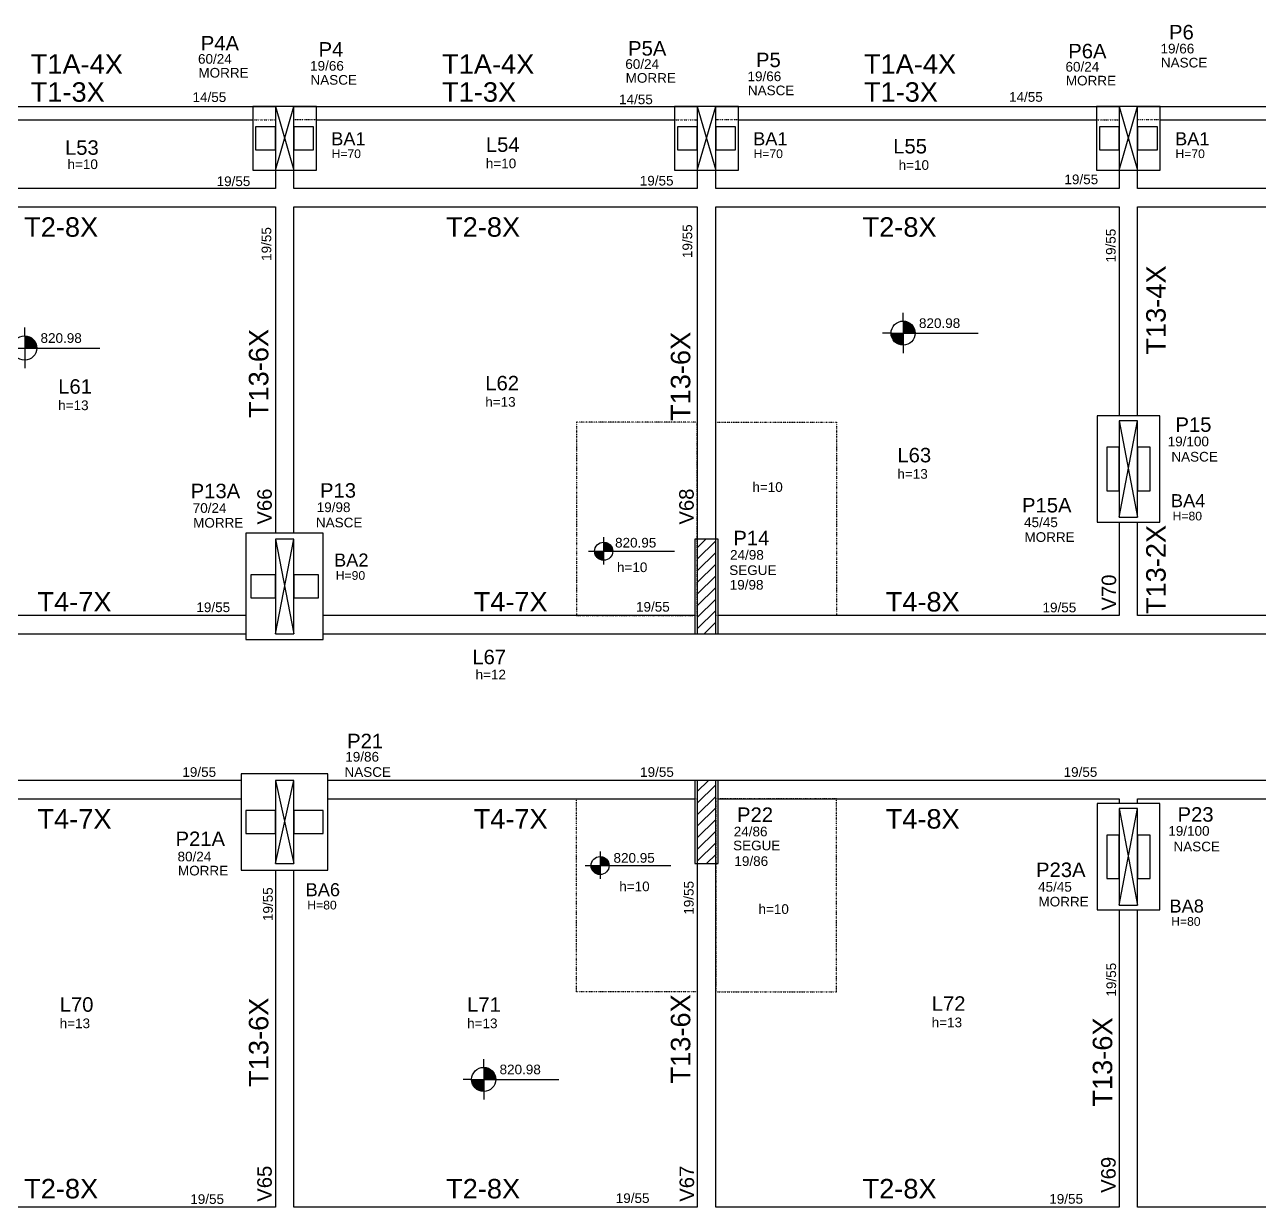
# Model space of a CAD drawing. Header units: millimetres. Extents: x 4248 to 7961, y 1155 to 5765.
# Drawn here: x 5420 to 6698, y 4540 to 5765 of the extents above; entities that cross this region are included whole.
import ezdxf

# ---------------------------------------------------------------- set-up
doc = ezdxf.new("R2010")
doc.units = ezdxf.units.MM
doc.linetypes.add('ESTILO_TQS_0004', pattern=[2, 0.5, -0.4, 0.1, -0.4, 0.1, -0.5])
for name, color, linetype in [('1', 1, 'Continuous'), ('3', 3, 'Continuous'), ('4', 4, 'Continuous'), ('7', 7, 'Continuous')]:
    doc.layers.add(name, color=color, linetype=linetype)
doc.layers.add('NOME DA VIGA', color=6, linetype='Continuous', lineweight=25)
doc.styles.get("Standard").update_dxf_attribs({"font": 'arial.ttf'})

msp = doc.modelspace()

# ---------------------------------------------------------------- linework, layer by layer
at = {"layer": '1', "linetype": 'Continuous'}
for p, q in [((5679.22, 5613.87), (5698.22, 5679.87)), ((5679.22, 5679.87), (5698.22, 5613.87)), ((6116.22, 5613.87), (6135.22, 5679.87)), ((6116.22, 5679.87), (6135.22, 5613.87)), ((6553.22, 5613.87), (6572.22, 5679.87)), ((6553.22, 5679.87), (6572.22, 5613.87)), ((6553.22, 5254.37), (6572.22, 5354.37)), ((6553.22, 5354.37), (6572.22, 5254.37)), ((5679.22, 5133.87), (5698.22, 5231.87)), ((5679.22, 5231.87), (5698.22, 5133.87)), ((5679.22, 4895.87), (5698.22, 4981.87)), ((5679.22, 4981.87), (5698.22, 4895.87)), ((6553.22, 4852.87), (6572.22, 4952.87)), ((6553.22, 4952.87), (6572.22, 4852.87))]:
    msp.add_line(p, q, dxfattribs=at)
at = {"layer": '3', "color": 1, "linetype": 'Continuous'}
for p, q in [((5261.22, 5679.87), (5679.22, 5679.87)), ((5698.22, 5679.87), (6116.22, 5679.87)), ((6135.22, 5679.87), (6553.22, 5679.87)), ((6572.22, 5679.87), (6990.22, 5679.87)), ((5284.72, 5665.87), (5655.72, 5665.87)), ((5721.72, 5665.87), (6092.72, 5665.87)), ((6158.72, 5665.87), (6529.72, 5665.87)), ((6595.72, 5665.87), (6966.72, 5665.87))]:
    msp.add_line(p, q, dxfattribs=at)
at = {"layer": '3', "linetype": 'ESTILO_TQS_0004'}
for p, q in [((5655.72, 5665.87), (5679.22, 5665.87)), ((5721.72, 5665.87), (5698.22, 5665.87)), ((6092.72, 5665.87), (6116.22, 5665.87)), ((6158.72, 5665.87), (6135.22, 5665.87)), ((6529.72, 5665.87), (6553.22, 5665.87)), ((6595.72, 5665.87), (6572.22, 5665.87))]:
    msp.add_line(p, q, dxfattribs=at)
at = {"layer": '3', "linetype": 'Continuous'}
for p, q in [((6329.37, 5457.6), (6329.37, 5466.19)), ((5419.6, 5442.21), (5419.6, 5450.79)), ((6329.37, 5457.6), (6329.37, 5432.6)), ((6329.37, 5457), (6333.22, 5457)), ((6329.37, 5456.2), (6335.12, 5456.2)), ((6329.37, 5455.41), (6336.44, 5455.41)), ((6329.37, 5454.62), (6337.48, 5454.62)), ((6329.37, 5453.83), (6338.32, 5453.83)), ((6329.37, 5453.03), (6339.03, 5453.03)), ((6329.37, 5452.24), (6339.63, 5452.24)), ((6329.37, 5451.45), (6340.14, 5451.45)), ((6329.37, 5450.65), (6340.57, 5450.65)), ((6329.37, 5449.86), (6340.93, 5449.86)), ((6329.37, 5449.07), (6341.22, 5449.07)), ((6329.37, 5448.28), (6341.46, 5448.28)), ((6329.37, 5447.48), (6341.64, 5447.48)), ((5419.6, 5442.21), (5419.6, 5417.21)), ((5419.6, 5441.6), (5423.45, 5441.6)), ((5419.6, 5440.81), (5425.35, 5440.81)), ((5419.6, 5440.01), (5426.67, 5440.01)), ((5419.6, 5439.22), (5427.7, 5439.22)), ((5419.6, 5438.43), (5428.55, 5438.43)), ((5419.6, 5437.63), (5429.26, 5437.63)), ((5419.6, 5436.84), (5429.86, 5436.84)), ((5419.6, 5436.05), (5430.37, 5436.05)), ((5419.6, 5435.26), (5430.8, 5435.26)), ((5419.6, 5434.46), (5431.16, 5434.46)), ((6316.87, 5445.1), (6308.16, 5445.1)), ((6316.87, 5445.1), (6341.87, 5445.1)), ((6329.37, 5444.31), (6316.87, 5444.31)), ((6329.37, 5443.52), (6316.97, 5443.52)), ((6329.37, 5442.73), (6317.1, 5442.73)), ((6329.37, 5441.93), (6317.28, 5441.93)), ((6329.37, 5441.14), (6317.51, 5441.14)), ((6329.37, 5440.35), (6317.81, 5440.35)), ((6329.37, 5439.55), (6318.17, 5439.55)), ((6329.37, 5438.76), (6318.6, 5438.76)), ((6329.37, 5437.97), (6319.1, 5437.97)), ((6329.37, 5437.18), (6319.7, 5437.18)), ((6329.37, 5436.38), (6320.41, 5436.38)), ((6329.37, 5435.59), (6321.26, 5435.59)), ((6329.37, 5434.8), (6322.3, 5434.8)), ((6329.37, 5446.69), (6341.77, 5446.69)), ((6329.37, 5445.9), (6341.87, 5445.9)), ((6341.87, 5445.1), (6407.17, 5445.1)), ((5407.1, 5429.71), (5432.1, 5429.71)), ((5419.6, 5433.67), (5431.45, 5433.67)), ((5419.6, 5432.88), (5431.69, 5432.88)), ((5419.6, 5432.08), (5431.87, 5432.08)), ((5419.6, 5431.29), (5432, 5431.29)), ((5419.6, 5430.5), (5432.1, 5430.5)), ((5432.1, 5429.71), (5497.4, 5429.71)), ((6329.37, 5434.01), (6323.62, 5434.01)), ((6329.37, 5433.21), (6325.52, 5433.21)), ((6329.37, 5432.6), (6329.37, 5424.38)), ((5419.6, 5417.21), (5419.6, 5408.99)), ((6019.22, 5233.71), (6019.22, 5205.5)), ((6116.22, 5222.9), (6125.19, 5231.87)), ((6116.22, 5210.88), (6135.22, 5229.88)), ((6003.58, 5219.23), (6092.66, 5219.23)), ((6009.85, 5219.23), (6028.6, 5219.23)), ((6019.22, 5218.63), (6009.85, 5218.63)), ((6019.22, 5218.04), (6009.92, 5218.04)), ((6019.22, 5217.44), (6010.02, 5217.44)), ((6019.22, 5228.6), (6019.22, 5209.85)), ((6019.22, 5228.15), (6022.11, 5228.15)), ((6019.22, 5227.55), (6023.53, 5227.55)), ((6019.22, 5226.96), (6024.53, 5226.96)), ((6019.22, 5226.36), (6025.3, 5226.36)), ((6019.22, 5225.77), (6025.94, 5225.77)), ((6019.22, 5225.17), (6026.47, 5225.17)), ((6019.22, 5224.58), (6026.92, 5224.58)), ((6019.22, 5223.98), (6027.3, 5223.98)), ((6019.22, 5223.39), (6027.62, 5223.39)), ((6019.22, 5222.79), (6027.89, 5222.79)), ((6019.22, 5222.2), (6028.11, 5222.2)), ((6019.22, 5221.61), (6028.29, 5221.61)), ((6019.22, 5221.01), (6028.43, 5221.01)), ((6019.22, 5220.42), (6028.52, 5220.42)), ((6019.22, 5219.82), (6028.6, 5219.82)), ((6116.22, 5198.86), (6135.22, 5217.86)), ((6019.22, 5216.85), (6010.15, 5216.85)), ((6019.22, 5216.25), (6010.33, 5216.25)), ((6019.22, 5215.66), (6010.55, 5215.66)), ((6019.22, 5215.06), (6010.82, 5215.06)), ((6019.22, 5214.47), (6011.14, 5214.47)), ((6019.22, 5213.87), (6011.52, 5213.87)), ((6019.22, 5213.28), (6011.97, 5213.28)), ((6019.22, 5212.69), (6012.51, 5212.69)), ((6019.22, 5212.09), (6013.14, 5212.09)), ((6019.22, 5211.5), (6013.92, 5211.5)), ((6019.22, 5210.9), (6014.91, 5210.9)), ((6019.22, 5210.31), (6016.34, 5210.31)), ((6116.22, 5186.84), (6135.22, 5205.84)), ((6116.22, 5174.82), (6135.22, 5193.82)), ((6116.22, 5162.8), (6135.22, 5181.8)), ((6116.22, 5150.77), (6135.22, 5169.77)), ((6116.22, 5138.75), (6135.22, 5157.75)), ((6123.35, 5133.87), (6135.22, 5145.73)), ((6116.22, 4970.46), (6127.63, 4981.87)), ((6116.22, 4958.44), (6135.22, 4977.44)), ((6116.22, 4946.42), (6135.22, 4965.42)), ((6116.22, 4934.4), (6135.22, 4953.4)), ((6116.22, 4922.38), (6135.22, 4941.38)), ((6116.22, 4910.36), (6135.22, 4929.36)), ((6116.22, 4898.34), (6135.22, 4917.34)), ((6015.55, 4908.24), (6015.55, 4880.03)), ((6015.55, 4903.13), (6015.55, 4884.38)), ((6015.55, 4902.68), (6018.43, 4902.68)), ((6015.55, 4902.08), (6019.86, 4902.08)), ((6015.55, 4901.49), (6020.85, 4901.49)), ((6015.55, 4900.89), (6021.63, 4900.89)), ((6015.55, 4900.3), (6022.26, 4900.3)), ((6015.55, 4899.7), (6022.79, 4899.7)), ((6015.55, 4899.11), (6023.24, 4899.11)), ((6015.55, 4898.51), (6023.62, 4898.51)), ((6015.55, 4897.92), (6023.95, 4897.92)), ((6015.55, 4897.33), (6024.21, 4897.33)), ((6125.77, 4895.87), (6135.22, 4905.32)), ((5999.9, 4893.76), (6088.67, 4893.76)), ((6006.17, 4893.76), (6024.92, 4893.76)), ((6015.55, 4893.16), (6006.17, 4893.16)), ((6015.55, 4892.57), (6006.25, 4892.57)), ((6015.55, 4891.97), (6006.34, 4891.97)), ((6015.55, 4891.38), (6006.48, 4891.38)), ((6015.55, 4890.78), (6006.65, 4890.78)), ((6015.55, 4890.19), (6006.88, 4890.19)), ((6015.55, 4889.6), (6007.15, 4889.6)), ((6015.55, 4889), (6007.47, 4889)), ((6015.55, 4888.41), (6007.85, 4888.41)), ((6015.55, 4887.81), (6008.3, 4887.81)), ((6015.55, 4887.22), (6008.83, 4887.22)), ((6015.55, 4886.62), (6009.46, 4886.62)), ((6015.55, 4886.03), (6010.24, 4886.03)), ((6015.55, 4885.43), (6011.23, 4885.43)), ((6015.55, 4884.84), (6012.66, 4884.84)), ((6015.55, 4896.73), (6024.44, 4896.73)), ((6015.55, 4896.14), (6024.61, 4896.14)), ((6015.55, 4895.54), (6024.75, 4895.54)), ((6015.55, 4894.95), (6024.84, 4894.95)), ((6015.55, 4894.35), (6024.92, 4894.35)), ((5895.01, 4684.79), (5895.01, 4693.37)), ((5895.01, 4684.79), (5895.01, 4659.79)), ((5895.01, 4684.19), (5898.86, 4684.19)), ((5895.01, 4683.39), (5900.76, 4683.39)), ((5895.01, 4682.6), (5902.09, 4682.6)), ((5895.01, 4681.81), (5903.12, 4681.81)), ((5895.01, 4681.02), (5903.97, 4681.02)), ((5895.01, 4680.22), (5904.68, 4680.22)), ((5882.51, 4672.29), (5873.8, 4672.29)), ((5882.51, 4672.29), (5907.51, 4672.29)), ((5895.01, 4671.5), (5882.51, 4671.5)), ((5895.01, 4670.71), (5882.61, 4670.71)), ((5895.01, 4669.92), (5882.74, 4669.92)), ((5895.01, 4669.12), (5882.92, 4669.12)), ((5895.01, 4668.33), (5883.16, 4668.33)), ((5895.01, 4667.54), (5883.45, 4667.54)), ((5895.01, 4679.43), (5905.28, 4679.43)), ((5895.01, 4678.64), (5905.78, 4678.64)), ((5895.01, 4677.84), (5906.21, 4677.84)), ((5895.01, 4677.05), (5906.57, 4677.05)), ((5895.01, 4676.26), (5906.87, 4676.26)), ((5895.01, 4675.47), (5907.1, 4675.47)), ((5895.01, 4674.67), (5907.29, 4674.67)), ((5895.01, 4673.88), (5907.41, 4673.88)), ((5895.01, 4673.09), (5907.51, 4673.09)), ((5907.51, 4672.29), (5972.82, 4672.29)), ((5895.01, 4666.74), (5883.81, 4666.74)), ((5895.01, 4665.95), (5884.24, 4665.95)), ((5895.01, 4665.16), (5884.75, 4665.16)), ((5895.01, 4664.37), (5885.35, 4664.37)), ((5895.01, 4663.57), (5886.06, 4663.57)), ((5895.01, 4662.78), (5886.91, 4662.78)), ((5895.01, 4661.99), (5887.94, 4661.99)), ((5895.01, 4661.19), (5889.27, 4661.19)), ((5895.01, 4660.4), (5891.16, 4660.4)), ((5895.01, 4659.79), (5895.01, 4651.57))]:
    msp.add_line(p, q, dxfattribs=at)
for points in [[(5655.72, 5613.87), (5721.72, 5613.87), (5721.72, 5679.87), (5655.72, 5679.87), (5655.72, 5613.87)], [(6092.72, 5613.87), (6158.72, 5613.87), (6158.72, 5679.87), (6092.72, 5679.87), (6092.72, 5613.87)], [(6529.72, 5613.87), (6595.72, 5613.87), (6595.72, 5679.87), (6529.72, 5679.87), (6529.72, 5613.87)], [(5679.22, 5613.87), (5679.22, 5594.87)], [(5698.22, 5594.87), (5698.22, 5613.87)], [(6116.22, 5613.87), (6116.22, 5594.87)], [(6135.22, 5594.87), (6135.22, 5613.87)], [(6553.22, 5613.87), (6553.22, 5594.87)], [(6572.22, 5594.87), (6572.22, 5613.87)], [(6530.22, 5249.37), (6595.22, 5249.37), (6595.22, 5359.37), (6530.22, 5359.37), (6530.22, 5249.37)], [(5648.72, 5127.87), (5728.72, 5127.87), (5728.72, 5237.87), (5648.72, 5237.87), (5648.72, 5127.87)], [(6553.22, 5152.87), (6137.72, 5152.87)], [(5643.72, 4888.87), (5733.72, 4888.87), (5733.72, 4988.87), (5643.72, 4988.87), (5643.72, 4888.87)], [(6553.22, 4962.87), (6553.22, 4957.87)], [(6572.22, 4957.87), (6572.22, 4962.87)], [(6530.22, 4847.87), (6595.22, 4847.87), (6595.22, 4957.87), (6530.22, 4957.87), (6530.22, 4847.87)]]:
    msp.add_lwpolyline(points, dxfattribs=at)
at = {"layer": '3', "color": 1, "linetype": 'Continuous'}
for points in [[(5679.22, 5594.87), (5261.22, 5594.87)], [(6116.22, 5594.87), (5698.22, 5594.87)], [(6553.22, 5594.87), (6135.22, 5594.87)], [(6990.22, 5594.87), (6572.22, 5594.87)], [(5261.22, 5575.87), (5679.22, 5575.87)], [(5679.22, 5575.87), (5679.22, 5237.87)], [(5698.22, 5575.87), (6116.22, 5575.87)], [(5698.22, 5237.87), (5698.22, 5575.87)], [(6116.22, 5575.87), (6116.22, 5231.87)], [(6135.22, 5575.87), (6553.22, 5575.87)], [(6135.22, 5231.87), (6135.22, 5575.87)], [(6553.22, 5575.87), (6553.22, 5359.37)], [(6572.22, 5575.87), (6990.22, 5575.87)], [(6572.22, 5359.37), (6572.22, 5575.87)], [(6553.22, 5249.37), (6553.22, 5152.87)], [(6572.22, 5152.87), (6572.22, 5249.37)], [(5648.72, 5152.87), (5263.72, 5152.87)], [(6113.72, 5152.87), (5728.72, 5152.87)], [(6990.22, 5152.87), (6572.22, 5152.87)], [(5263.72, 5133.87), (5648.72, 5133.87)], [(5728.72, 5133.87), (6113.72, 5133.87)], [(6137.72, 5133.87), (6562.72, 5133.87)], [(6562.72, 5133.87), (6999.72, 5133.87)], [(5643.72, 4981.87), (5263.72, 4981.87)], [(6113.72, 4981.87), (5733.72, 4981.87)], [(6562.72, 4981.87), (6137.72, 4981.87)], [(7009.22, 4981.87), (6562.72, 4981.87)], [(5263.72, 4962.87), (5643.72, 4962.87)], [(5733.72, 4962.87), (6113.72, 4962.87)], [(6137.72, 4962.87), (6553.22, 4962.87)], [(6572.22, 4962.87), (6990.22, 4962.87)], [(5679.22, 4888.87), (5679.22, 4539.87)], [(5698.22, 4539.87), (5698.22, 4888.87)], [(6116.22, 4895.87), (6116.22, 4539.87)], [(6135.22, 4539.87), (6135.22, 4895.87)], [(6553.22, 4847.87), (6553.22, 4539.87)], [(6572.22, 4539.87), (6572.22, 4847.87)], [(5679.22, 4539.87), (5261.22, 4539.87)], [(6116.22, 4539.87), (5698.22, 4539.87)], [(6553.22, 4539.87), (6135.22, 4539.87)], [(6990.22, 4539.87), (6572.22, 4539.87)]]:
    msp.add_lwpolyline(points, dxfattribs=at)
at = {"layer": '3', "linetype": 'ESTILO_TQS_0004'}
for points in [[(6116.22, 5352.87), (5991.22, 5352.87), (5991.22, 5152.87), (6116.22, 5152.87), (6116.22, 5352.87)], [(6135.22, 5352.87), (6260.22, 5352.87), (6260.22, 5152.87), (6135.22, 5152.87), (6135.22, 5352.87)], [(5991.22, 4962.87), (6116.22, 4962.87), (6116.22, 4762.87), (5991.22, 4762.87), (5991.22, 4962.87)], [(6135.22, 4762.87), (6260.22, 4762.87), (6260.22, 4962.87), (6135.22, 4962.87), (6135.22, 4762.87)]]:
    msp.add_lwpolyline(points, dxfattribs=at)
at = {"layer": '3', "linetype": 'Continuous'}
for centre, radius in [((6329.37, 5445.1), 12.5), ((5419.6, 5429.71), 12.5), ((6019.22, 5219.23), 9.38), ((6015.55, 4893.76), 9.38), ((5895.01, 4672.29), 12.5)]:
    msp.add_circle(centre, radius, dxfattribs=at)
at = {"layer": '7', "linetype": 'Continuous'}
for points in [[(5679.22, 5613.87), (5698.22, 5613.87), (5698.22, 5679.87), (5679.22, 5679.87), (5679.22, 5613.87)], [(6116.22, 5613.87), (6135.22, 5613.87), (6135.22, 5679.87), (6116.22, 5679.87), (6116.22, 5613.87)], [(6553.22, 5613.87), (6572.22, 5613.87), (6572.22, 5679.87), (6553.22, 5679.87), (6553.22, 5613.87)], [(5679.22, 5658.87), (5658.72, 5658.87), (5658.72, 5634.87), (5679.22, 5634.87), (5679.22, 5658.87)], [(5718.72, 5658.87), (5698.22, 5658.87), (5698.22, 5634.87), (5718.72, 5634.87), (5718.72, 5658.87)], [(6116.22, 5658.87), (6095.72, 5658.87), (6095.72, 5634.87), (6116.22, 5634.87), (6116.22, 5658.87)], [(6155.72, 5658.87), (6135.22, 5658.87), (6135.22, 5634.87), (6155.72, 5634.87), (6155.72, 5658.87)], [(6553.22, 5658.87), (6532.72, 5658.87), (6532.72, 5634.87), (6553.22, 5634.87), (6553.22, 5658.87)], [(6592.72, 5658.87), (6572.22, 5658.87), (6572.22, 5634.87), (6592.72, 5634.87), (6592.72, 5658.87)], [(6553.22, 5254.37), (6572.22, 5254.37), (6572.22, 5354.37), (6553.22, 5354.37), (6553.22, 5254.37)], [(6553.22, 5326.87), (6540.22, 5326.87), (6540.22, 5281.87), (6553.22, 5281.87), (6553.22, 5326.87)], [(6585.22, 5326.87), (6572.22, 5326.87), (6572.22, 5281.87), (6585.22, 5281.87), (6585.22, 5326.87)], [(5679.22, 5133.87), (5698.22, 5133.87), (5698.22, 5231.87), (5679.22, 5231.87), (5679.22, 5133.87)], [(6113.72, 5133.87), (6137.72, 5133.87), (6137.72, 5231.87), (6113.72, 5231.87), (6113.72, 5133.87)], [(6116.22, 5133.87), (6135.22, 5133.87), (6135.22, 5231.87), (6116.22, 5231.87), (6116.22, 5133.87)], [(5679.22, 5194.87), (5653.72, 5194.87), (5653.72, 5170.87), (5679.22, 5170.87), (5679.22, 5194.87)], [(5723.72, 5194.87), (5698.22, 5194.87), (5698.22, 5170.87), (5723.72, 5170.87), (5723.72, 5194.87)], [(5679.22, 4895.87), (5698.22, 4895.87), (5698.22, 4981.87), (5679.22, 4981.87), (5679.22, 4895.87)], [(6113.72, 4895.87), (6137.72, 4895.87), (6137.72, 4981.87), (6113.72, 4981.87), (6113.72, 4895.87)], [(6116.22, 4895.87), (6135.22, 4895.87), (6135.22, 4981.87), (6116.22, 4981.87), (6116.22, 4895.87)], [(5679.22, 4950.87), (5648.72, 4950.87), (5648.72, 4926.87), (5679.22, 4926.87), (5679.22, 4950.87)], [(5728.72, 4950.87), (5698.22, 4950.87), (5698.22, 4926.87), (5728.72, 4926.87), (5728.72, 4950.87)], [(6553.22, 4852.87), (6572.22, 4852.87), (6572.22, 4952.87), (6553.22, 4952.87), (6553.22, 4852.87)], [(6553.22, 4925.37), (6540.22, 4925.37), (6540.22, 4880.37), (6553.22, 4880.37), (6553.22, 4925.37)], [(6585.22, 4925.37), (6572.22, 4925.37), (6572.22, 4880.37), (6585.22, 4880.37), (6585.22, 4925.37)]]:
    msp.add_lwpolyline(points, dxfattribs=at)

# ---------------------------------------------------------------- texts
at = {"layer": '3', "color": 2, "linetype": 'Continuous'}
for s, height, p in [('19/66', 10, (6595.94, 5734.75)), ('60/24', 10, (5599.11, 5724.09)), ('60/24', 10, (6041.65, 5718.74)), ('NASCE', 10, (6596.32, 5720.21)), ('MORRE', 10, (5599.5, 5709.74)), ('19/66', 10, (5715.18, 5716.9)), ('19/66', 10, (6168.19, 5706.02)), ('60/24', 10, (6497.51, 5715.95)), ('NASCE', 10, (5715.57, 5702.36)), ('MORRE', 10, (6042.04, 5704.39)), ('MORRE', 10, (6497.9, 5701.6)), ('14/55', 10, (5593.42, 5684.49)), ('14/55', 10, (6035.16, 5682.18)), ('NASCE', 10, (6168.58, 5691.47)), ('14/55', 10, (6439.04, 5684.68)), ('H=70', 9, (5737.45, 5626.37)), ('h=10', 10, (5897.2, 5615.84)), ('H=70', 9, (6174.45, 5626.37)), ('H=70', 9, (6611.45, 5626.37)), ('h=10', 10, (5463.93, 5615)), ('h=10', 10, (6324.72, 5614.17)), ('19/55', 10, (5618.36, 5597.4)), ('19/55', 10, (6056.64, 5597.98)), ('19/55', 10, (6496.43, 5599.35)), ('820.98', 10, (6345.77, 5450.43)), ('820.98', 10, (5436, 5435.03)), ('h=13', 10, (5454.29, 5365.37)), ('h=13', 10, (5896.61, 5368.88)), ('19/100', 10, (6603.35, 5327.96)), ('NASCE', 10, (6607.17, 5312.14)), ('h=13', 10, (6323.42, 5294.31)), ('h=10', 10, (6173.25, 5280.69)), ('70/24', 10, (5593.64, 5259.02)), ('19/98', 10, (5722.05, 5259.8)), ('H=80', 9, (6608.51, 5251.17)), ('MORRE', 10, (5594.05, 5243.72)), ('NASCE', 10, (5721.22, 5243.97)), ('45/45', 10, (6454.63, 5244.21)), ('820.95', 10, (6031.02, 5223.1)), ('MORRE', 10, (6455.04, 5228.92)), ('24/98', 10, (6150.11, 5210.48)), ('h=10', 10, (6033.02, 5197.64)), ('SEGUE', 10, (6149.29, 5194.65)), ('H=90', 9, (5741.8, 5189.68)), ('19/98', 10, (6149.8, 5179.49)), ('19/55', 10, (5597.41, 5156.21)), ('19/55', 10, (6052.72, 5156.69)), ('19/55', 10, (6473.74, 5156)), ('h=12', 10, (5886.55, 5086.53)), ('19/86', 10, (5751.63, 5001.44)), ('19/55', 10, (5582.91, 4985.62)), ('NASCE', 10, (5750.81, 4985.62)), ('19/55', 10, (6056.96, 4985.62)), ('19/55', 10, (6495.55, 4985.62)), ('24/86', 10, (6153.95, 4924)), ('19/100', 10, (6604, 4924.62)), ('SEGUE', 10, (6153.29, 4909.55)), ('NASCE', 10, (6609.36, 4908.45)), ('80/24', 10, (5577.93, 4898.1)), ('820.95', 10, (6029.42, 4896.69)), ('19/86', 10, (6154.63, 4893.36)), ('MORRE', 10, (5578.34, 4883.52)), ('h=10', 10, (6035.39, 4867.18)), ('45/45', 10, (6469.14, 4866.71)), ('MORRE', 10, (6469.56, 4851.42)), ('H=80', 9, (5712.33, 4848.31)), ('h=10', 10, (6179.57, 4843.7)), ('H=80', 9, (6606.99, 4831.38)), ('h=13', 10, (5455.85, 4725.37)), ('h=13', 10, (5877.8, 4725.37)), ('h=13', 10, (6358.96, 4726.35)), ('820.98', 10, (5911.42, 4677.62)), ('19/55', 10, (5591.09, 4543.37)), ('19/55', 10, (6031.75, 4544.35)), ('19/55', 10, (6480.73, 4543.57))]:
    msp.add_text(s, height=height, dxfattribs=at).set_placement(p)
for p in [(5674.92, 5519.92), (6110.89, 5522.81), (6549.47, 5518.27), (6112.38, 4842.84), (5676.52, 4836.27), (6549.92, 4758.08)]:
    msp.add_text('19/55', height=10, rotation=90, dxfattribs=at).set_placement(p)
at = {"layer": '4', "linetype": 'Continuous'}
for s, height, p in [('P6', 15, (6604.75, 5749.28)), ('P4A', 15, (5601.98, 5737.82)), ('P4', 15, (5723.99, 5731.43)), ('P5A', 15, (6044.52, 5732.47)), ('P6A', 15, (6500.38, 5729.68)), ('P5', 15, (6177, 5720.55)), ('BA1', 13.5, (5737.02, 5639.63)), ('BA1', 13.5, (6174.02, 5639.63)), ('BA1', 13.5, (6611.02, 5639.63)), ('L53', 15, (5461.32, 5629.76)), ('L54', 15, (5897.2, 5632.84)), ('L55', 15, (6319.08, 5631.17)), ('L61', 15, (5454.29, 5382.37)), ('L62', 15, (5896.61, 5385.88)), ('P15', 15, (6611.41, 5342.89)), ('L63', 15, (6323.42, 5311.31)), ('P13A', 15, (5591.53, 5274.18)), ('P13', 15, (5725.46, 5274.72)), ('P15A', 15, (6452.53, 5259.38)), ('BA4', 13.5, (6606.72, 5264.87)), ('P14', 15, (6153.53, 5225.41)), ('BA2', 13.5, (5740.01, 5203.39)), ('L67', 15, (5883.16, 5102.3)), ('P21', 15, (5753.54, 5015.24)), ('P22', 15, (6157.37, 4938.93)), ('P23', 15, (6613.6, 4939.21)), ('P21A', 15, (5575.83, 4913.97)), ('P23A', 15, (6467.04, 4881.88)), ('BA6', 13.5, (5710.54, 4862.01)), ('BA8', 13.5, (6605.2, 4845.08)), ('L70', 15, (5455.85, 4742.37)), ('L71', 15, (5877.8, 4742.37)), ('L72', 15, (6358.96, 4743.35))]:
    msp.add_text(s, height=height, dxfattribs=at).set_placement(p)
for s, p in [('V66', (5675.47, 5246.87)), ('V68', (6112.47, 5246.87)), ('V70', (6549.97, 5157.84)), ('V69', (6549.47, 4554.87)), ('V65', (5675.47, 4545.64)), ('V67', (6112.84, 4545.63))]:
    msp.add_text(s, height=15, rotation=90, dxfattribs=at).set_placement(p)
at = {"layer": 'NOME DA VIGA', "color": 6, "linetype": 'Continuous'}
for s, p in [('T1A-4X', (5425.87, 5713.66)), ('T1A-4X', (5851.92, 5713.66)), ('T1A-4X', (6288.78, 5713.66)), ('T1-3X', (5425.87, 5684.73)), ('T1-3X', (5851.92, 5684.73)), ('T1-3X', (6288.78, 5684.73)), ('T2-8X', (5419.03, 5544.93)), ('T2-8X', (5856.03, 5544.93)), ('T2-8X', (6287.33, 5544.93)), ('T4-7X', (5432.86, 5156.85)), ('T4-7X', (5884.53, 5156.85)), ('T4-8X', (6311.25, 5156.85)), ('T4-7X', (5432.86, 4932.03)), ('T4-7X', (5884.53, 4932.03)), ('T4-8X', (6311.25, 4932.03)), ('T2-8X', (5419.03, 4549.08)), ('T2-8X', (5856.03, 4549.08)), ('T2-8X', (6287.33, 4549.08))]:
    msp.add_text(s, height=20.16, dxfattribs=at).set_placement(p)
for s, p in [('T13-4X', (6601.25, 5422.9)), ('T13-6X', (5671.93, 5357.12)), ('T13-6X', (6108.93, 5354.12)), ('T13-2X', (6601.25, 5154.15)), ('T13-6X', (6108.93, 4668.12)), ('T13-6X', (5671.93, 4664.62)), ('T13-6X', (6545.93, 4644.12))]:
    msp.add_text(s, height=20.16, rotation=90, dxfattribs=at).set_placement(p)

doc.saveas('drawing.dxf')
